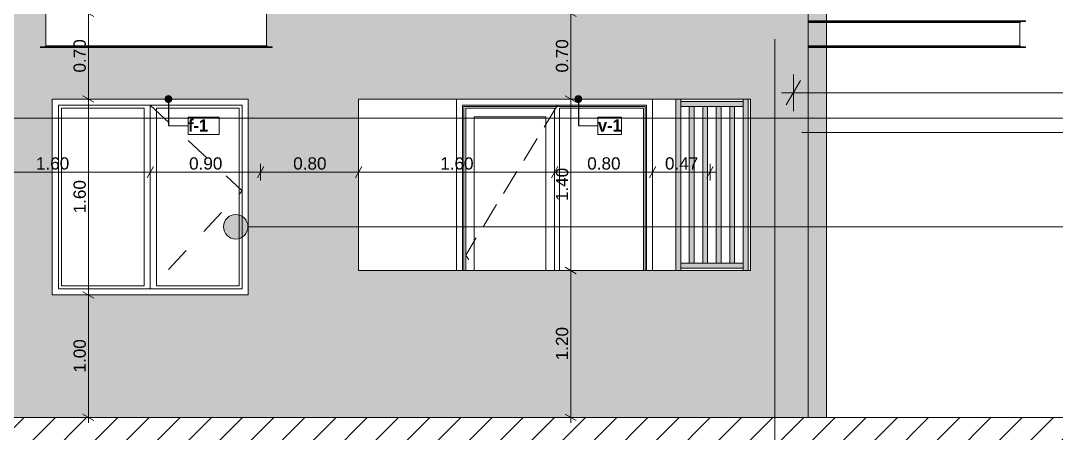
# Model space of a CAD drawing. Header units: millimetres. Extents: x 475206255 to 476720147, y 4620882299 to 4621447368.
# Drawn here: x 475510028 to 475518481, y 4621130315 to 4621133685 of the extents above; entities that cross this region are included whole.
import ezdxf

# ---------------------------------------------------------------- set-up
doc = ezdxf.new("R2010")
doc.units = ezdxf.units.MM
doc.header["$MEASUREMENT"] = 0
doc.set_wipeout_variables(frame=1)
doc.linetypes.add('Dashed', pattern=[423.333333, 211.666667, -211.666667])
doc.linetypes.add('Hidden Line', pattern=[317.5, 211.666667, -105.833333])
for name, color, linetype, lineweight in [('0_Pen_No__7_Pen_No__250', 7, 'Continuous', 0), ('2D Drafting - General_Pen_No__7_Pen_No__250', 7, 'Continuous', 0), ('2D Drafting - General_Pen_No__7_Pen_No__7', 7, 'Continuous', 0), ('Dimensioning - General_Pen_No__142', 142, 'Continuous', 0), ('New_2D Drafting - General_Pen_No__30_Pen_No__9_Pen_No__9_Pen_No__253', 252, 'Continuous', 0), ('New_2D Drafting - General_Pen_No__30_Pen_No__9_Pen_No__9_Pen_No__255', 255, 'Continuous', 0), ('New_2D Drafting - General_Pen_No__30_Pen_No__9_Pen_No__9_Pen_No__7', 7, 'Continuous', 0), ('New_Annotation - Label_Pen_No__1', 1, 'Continuous', 0), ('New_reg_nak_Pen_No__7', 7, 'Continuous', 0), ('New_Structural - Bearing_Pen_No__1', 1, 'Continuous', 0), ('Structural - Bearing_Pen_No__250', 7, 'Continuous', 0), ('Structural - Bearing_Pen_No__7', 7, 'Continuous', 0), ('Structural - Bearing_Pen_No__7_Pen_No__7_Pen_No__7', 7, 'Continuous', 0), ('zoma_Pen_No__1', 1, 'Continuous', 0), ('zoma_Pen_No__142', 142, 'Continuous', 0), ('zoma_Pen_No__5_Pen_No__142', 142, 'Continuous', 0), ('zoma_Pen_No__5_Pen_No__5_Pen_No__142', 142, 'Continuous', 0)]:
    doc.layers.add(name, color=color, linetype=linetype, lineweight=lineweight)
for name, color, linetype in [('Dimensioning - General', 7, 'Continuous'), ('zoma', 7, 'Continuous'), ('zoma_Pen_No__5', 7, 'Continuous')]:
    doc.layers.add(name, color=color, linetype=linetype)
doc.styles.add('GENERATED_STYLE_2', font='arial.ttf')
doc.styles.add('GENERATED_STYLE_5', font='')
doc.styles.get('GENERATED_STYLE_5').set_extended_font_data('Avaza', bold=True)
doc.linetypes.add('Break', pattern='A,0,[1,9.10.saxli 29.041.Shx,S=15.679026,R=0,X=0,Y=0],-1975.557214,0', length=1975.557214)
doc.dimstyles.new('GENERATED_STYLE__1', dxfattribs={"dimtxt": 100, "dimasz": 68.640772, "dimexe": 0.18, "dimexo": 0.0625, "dimgap": 0, "dimtad": 1, "dimlfac": 0.001, "dimzin": 0, "dimdsep": 46, "dimtxsty": 'GENERATED_STYLE_2', "dimblk": 'ARROWHEAD_2', "dimblk1": 'ARROWHEAD_2', "dimblk2": 'ARROWHEAD_2', "dimcen": 0.09, "dimse1": 1, "dimse2": 1, "dimclrd": 142, "dimclre": 142, "dimclrt": 142, "dimadec": 0, "dimazin": 0, "dimtfac": 1, "dimtdec": 4, "dimtmove": 0, "dimatfit": 3, "dimfxl": 1, "dimtolj": 1, "dimtzin": 0, "dimarcsym": 0})
doc.dimstyles.new('GENERATED_STYLE__13', dxfattribs={"dimtxt": 300, "dimasz": 152, "dimexe": 0.18, "dimexo": 3, "dimgap": 0, "dimtad": 1, "dimtih": 1, "dimtoh": 1, "dimlfac": 0.001, "dimzin": 0, "dimdsep": 46, "dimtxsty": 'GENERATED_STYLE_2', "dimblk": 'ARROWHEAD_2', "dimblk1": 'ARROWHEAD_2', "dimblk2": 'ARROWHEAD_2', "dimcen": 0.09, "dimclrd": 1, "dimclre": 1, "dimclrt": 1, "dimadec": 0, "dimazin": 0, "dimtfac": 1, "dimtdec": 4, "dimtmove": 0, "dimatfit": 3, "dimfxl": 1, "dimtolj": 1, "dimtzin": 0, "dimarcsym": 0})
doc.dimstyles.new('GENERATED_STYLE__18', dxfattribs={"dimtxt": 100, "dimasz": 68.640772, "dimexe": 0.18, "dimexo": 0.0625, "dimgap": 0, "dimtad": 1, "dimtih": 1, "dimtoh": 1, "dimlfac": 0.001, "dimzin": 0, "dimdsep": 46, "dimtxsty": 'GENERATED_STYLE_2', "dimblk": 'ARROWHEAD_2', "dimblk1": 'ARROWHEAD_2', "dimblk2": 'ARROWHEAD_2', "dimcen": 0.09, "dimse1": 1, "dimse2": 1, "dimclrd": 142, "dimclre": 142, "dimclrt": 142, "dimadec": 0, "dimazin": 0, "dimtfac": 1, "dimtdec": 4, "dimtmove": 0, "dimatfit": 3, "dimfxl": 1, "dimtolj": 1, "dimtzin": 0, "dimarcsym": 0})
doc.dimstyles.new('GENERATED_STYLE__3', dxfattribs={"dimtxt": 200, "dimasz": 64.421331, "dimexe": 0.18, "dimexo": 3, "dimgap": 0, "dimtad": 1, "dimtih": 1, "dimtoh": 1, "dimlfac": 0.001, "dimzin": 0, "dimdsep": 46, "dimtxsty": 'GENERATED_STYLE_2', "dimblk": 'ARROWHEAD_2', "dimblk1": 'ARROWHEAD_2', "dimblk2": 'ARROWHEAD_2', "dimcen": 0.09, "dimclrd": 142, "dimclre": 142, "dimclrt": 142, "dimadec": 0, "dimazin": 0, "dimtfac": 1, "dimtdec": 4, "dimtmove": 0, "dimatfit": 3, "dimfxl": 1, "dimtolj": 1, "dimtzin": 0, "dimarcsym": 0})
doc.dimstyles.new('GENERATED_STYLE__33', dxfattribs={"dimtxt": 0.18, "dimasz": 127.68, "dimexe": 0.18, "dimexo": 0.0625, "dimgap": 0, "dimtad": 0, "dimtih": 1, "dimtoh": 1, "dimdec": 4, "dimzin": 0, "dimdsep": 46, "dimcen": 0.09, "dimadec": 0, "dimazin": 0, "dimtfac": 1, "dimtdec": 4, "dimtmove": 0, "dimatfit": 3, "dimldrblk": 'ARROWHEAD_11', "dimfxl": 1, "dimtolj": 1, "dimtzin": 0, "dimarcsym": 0})

# ---------------------------------------------------------------- blocks, each defined once
blk = doc.blocks.new('*D1563', base_point=(475826095.8, 4621095193.2))
at = {"layer": 'zoma_Pen_No__142', "color": 142, "linetype": 'Continuous', "lineweight": 0, "transparency": 16777216}
for p, q in [((475509509.1, 4621128812.1), (475509460.2, 4621128727.4)), ((475509484.6, 4621128706.2), (475509484.6, 4621128833.3)), ((475509484.6, 4621128769.8), (475515984.6, 4621128769.8)), ((475516009.1, 4621128812.1), (475515960.2, 4621128727.4)), ((475515984.6, 4621128706.2), (475515984.6, 4621128833.3))]:
    blk.add_line(p, q, dxfattribs=at)
at = {"layer": 'zoma_Pen_No__142', "color": 142, "lineweight": 0, "transparency": 16777216, "char_height": 200, "attachment_point": 7, "style": 'GENERATED_STYLE_2'}
for s, insert in [('\\A1;{\\pql;\\fArial|b0|i0|c204|p0;\\W1.000000;6.50}', (475512467.7, 4621128809.8)), ('\\A1;{\\pql;\\fArial|b0|i0|c204|p0;\\W1.000000;0.40}', (475515426.3, 4621128809.8))]:
    blk.add_mtext(s, dxfattribs=dict(at, insert=insert))
blk = doc.blocks.new('ARROWHEAD_2')
at = {"color": 0, "linetype": 'Continuous', "lineweight": 0}
for p, q in [((-0.378, -0.655), (0.378, 0.655)), ((0, 0), (-1, 0))]:
    blk.add_line(p, q, dxfattribs=at)
blk = doc.blocks.new('*D1564', base_point=(475826095.8, 4621095193.2))
at = {"layer": 'zoma_Pen_No__142', "color": 142, "linetype": 'Continuous', "lineweight": 0, "transparency": 16777216}
for p, q in [((475516009.1, 4621128812.1), (475515960.2, 4621128727.4)), ((475515984.6, 4621128706.2), (475515984.6, 4621128833.3)), ((475515984.6, 4621128769.8), (475516384.6, 4621128769.8)), ((475516360.2, 4621128727.4), (475516409.1, 4621128812.1)), ((475516384.6, 4621128706.2), (475516384.6, 4621128833.3)), ((475516384.6, 4621128769.8), (475516426.1, 4621128769.8))]:
    blk.add_line(p, q, dxfattribs=at)
blk = doc.blocks.new('*D1576', base_point=(475826095.8, 4621095193.2))
at = {"layer": 'zoma_Pen_No__1', "color": 1, "linetype": 'Continuous', "lineweight": 0, "transparency": 16777216}
for p, q in [((475516334.8, 4621133246.8), (475516334.8, 4621132946.8)), ((475522275.7, 4621133246.8), (475522275.7, 4621132946.8)), ((475516392.6, 4621133196.8), (475516277.1, 4621132996.8)), ((475522218, 4621132996.8), (475522333.5, 4621133196.8)), ((475516334.8, 4621133096.8), (475516237, 4621133096.8)), ((475522275.7, 4621133096.8), (475516334.8, 4621133096.8)), ((475522373.5, 4621133096.8), (475522275.7, 4621133096.8))]:
    blk.add_line(p, q, dxfattribs=at)
at = {"layer": 'zoma_Pen_No__1', "color": 1, "lineweight": 0, "transparency": 16777216, "insert": (475518790.5, 4621133156.8), "char_height": 300, "attachment_point": 7, "style": 'GENERATED_STYLE_2'}
blk.add_mtext('\\A1;{\\pql;\\fArial|b0|i0|c204|p0;\\W1.000000;16.07}', dxfattribs=at)
blk = doc.blocks.new('ARROWHEAD_11')
at = {"color": 0, "linetype": 'Continuous', "lineweight": 0}
blk.add_line((0, 0), (-1, 0), dxfattribs=at)
at = {"color": 0, "linetype": 'Continuous', "lineweight": 0, "const_width": 0.25, "flags": 128}
blk.add_lwpolyline([(-0.125, 0, 1), (0.125, 0, 1)], format="xyb", close=True, dxfattribs=at)
blk = doc.blocks.new('Line_15', base_point=(475511782.5, 4621132001.9))
at = {"layer": 'zoma_Pen_No__5_Pen_No__142', "linetype": 'Continuous', "lineweight": 0}
blk.add_hatch(color=142, dxfattribs=at).paths.add_polyline_path([(475511682.5, 4621132001.9), (475511690.1, 4621131963.6), (475511711.8, 4621131931.1), (475511744.2, 4621131909.5), (475511782.5, 4621131901.9), (475511820.8, 4621131909.5), (475511853.2, 4621131931.1), (475511874.9, 4621131963.6), (475511882.5, 4621132001.9), (475511874.9, 4621132040.1), (475511853.2, 4621132072.6), (475511820.8, 4621132094.2), (475511782.5, 4621132101.9), (475511744.2, 4621132094.2), (475511711.8, 4621132072.6), (475511690.1, 4621132040.1)])
at = {"layer": 'zoma_Pen_No__5_Pen_No__142', "color": 142, "linetype": 'Continuous', "lineweight": 0}
blk.add_line((475511882.5, 4621132001.9), (475527310.1, 4621132001.9), dxfattribs=at)
blk.add_circle((475511782.5, 4621132001.9), 100, dxfattribs=at)
blk = doc.blocks.new('Line_27', base_point=(475492661.4, 4621132887.6))
at = {"layer": 'zoma_Pen_No__5_Pen_No__142', "color": 142, "linetype": 'Continuous', "lineweight": 0}
blk.add_line((475492761.4, 4621132887.6), (475520890.5, 4621132887.6), dxfattribs=at)
blk = doc.blocks.new('*D1995', base_point=(475826095.8, 4621095193.2))
at = {"layer": 'Dimensioning - General_Pen_No__142', "color": 142, "linetype": 'Continuous', "lineweight": 0, "transparency": 16777216}
for p, q in [((475515159.3, 4621132402.5), (475515211.5, 4621132492.8)), ((475515185.4, 4621132515.4), (475515185.4, 4621132380)), ((475515629, 4621132402.5), (475515681.1, 4621132492.8)), ((475515655, 4621132515.4), (475515655, 4621132380)), ((475515655, 4621132447.7), (475515185.4, 4621132447.7)), ((475515699.2, 4621132447.7), (475515655, 4621132447.7))]:
    blk.add_line(p, q, dxfattribs=at)
at = {"layer": 'Dimensioning - General_Pen_No__142', "color": 142, "lineweight": 0, "transparency": 16777216, "insert": (475515286.8, 4621132467.7), "char_height": 100, "attachment_point": 7, "style": 'GENERATED_STYLE_2'}
blk.add_mtext('\\A1;{\\pql;\\fArial|b0|i0|c204|p0;\\W1.000000;0.47}', dxfattribs=at)
blk = doc.blocks.new('*D1996', base_point=(475826095.8, 4621095193.2))
at = {"layer": 'Dimensioning - General_Pen_No__142', "color": 142, "linetype": 'Continuous', "lineweight": 0, "transparency": 16777216}
for p, q in [((475514359.7, 4621132402.5), (475514411.9, 4621132492.8)), ((475514385.8, 4621132515.4), (475514385.8, 4621132380)), ((475515159.3, 4621132402.5), (475515211.5, 4621132492.8)), ((475515185.4, 4621132515.4), (475515185.4, 4621132380)), ((475515185.4, 4621132447.7), (475514385.8, 4621132447.7))]:
    blk.add_line(p, q, dxfattribs=at)
at = {"layer": 'Dimensioning - General_Pen_No__142', "color": 142, "lineweight": 0, "transparency": 16777216, "insert": (475514652.1, 4621132467.7), "char_height": 100, "attachment_point": 7, "style": 'GENERATED_STYLE_2'}
blk.add_mtext('\\A1;{\\pql;\\fArial|b0|i0|c204|p0;\\W1.000000;0.80}', dxfattribs=at)
blk = doc.blocks.new('*D1997', base_point=(475826095.8, 4621095193.2))
at = {"layer": 'Dimensioning - General_Pen_No__142', "color": 142, "linetype": 'Continuous', "lineweight": 0, "transparency": 16777216}
for p, q in [((475514359.7, 4621132402.5), (475514411.9, 4621132492.8)), ((475514385.8, 4621132515.4), (475514385.8, 4621132380))]:
    blk.add_line(p, q, dxfattribs=at)
blk = doc.blocks.new('*D1998', base_point=(475826095.8, 4621095193.2))
at = {"layer": 'Dimensioning - General_Pen_No__142', "color": 142, "linetype": 'Continuous', "lineweight": 0, "transparency": 16777216}
for p, q in [((475514359.7, 4621132402.5), (475514411.9, 4621132492.8)), ((475514385.8, 4621132515.4), (475514385.8, 4621132380))]:
    blk.add_line(p, q, dxfattribs=at)
blk = doc.blocks.new('*D1999', base_point=(475826095.8, 4621095193.2))
at = {"layer": 'Dimensioning - General_Pen_No__142', "color": 142, "linetype": 'Continuous', "lineweight": 0, "transparency": 16777216}
for p, q in [((475512759.7, 4621132402.5), (475512811.9, 4621132492.8)), ((475512785.8, 4621132515.4), (475512785.8, 4621132380)), ((475514359.7, 4621132402.5), (475514411.9, 4621132492.8)), ((475514385.8, 4621132515.4), (475514385.8, 4621132380)), ((475514385.8, 4621132447.7), (475512785.8, 4621132447.7))]:
    blk.add_line(p, q, dxfattribs=at)
at = {"layer": 'Dimensioning - General_Pen_No__142', "color": 142, "lineweight": 0, "transparency": 16777216, "insert": (475513452.3, 4621132467.7), "char_height": 100, "attachment_point": 7, "style": 'GENERATED_STYLE_2'}
blk.add_mtext('\\A1;{\\pql;\\fArial|b0|i0|c204|p0;\\W1.000000;1.60}', dxfattribs=at)
blk = doc.blocks.new('*D2000', base_point=(475826095.8, 4621095193.2))
at = {"layer": 'Dimensioning - General_Pen_No__142', "color": 142, "linetype": 'Continuous', "lineweight": 0, "transparency": 16777216}
for p, q in [((475511959.3, 4621132402.5), (475512011.5, 4621132492.8)), ((475511985.4, 4621132515.4), (475511985.4, 4621132380)), ((475512759.7, 4621132402.5), (475512811.9, 4621132492.8)), ((475512785.8, 4621132515.4), (475512785.8, 4621132380)), ((475512785.8, 4621132447.7), (475511985.4, 4621132447.7))]:
    blk.add_line(p, q, dxfattribs=at)
at = {"layer": 'Dimensioning - General_Pen_No__142', "color": 142, "lineweight": 0, "transparency": 16777216, "insert": (475512252.1, 4621132467.7), "char_height": 100, "attachment_point": 7, "style": 'GENERATED_STYLE_2'}
blk.add_mtext('\\A1;{\\pql;\\fArial|b0|i0|c204|p0;\\W1.000000;0.80}', dxfattribs=at)
blk = doc.blocks.new('*D2001', base_point=(475826095.8, 4621095193.2))
at = {"layer": 'Dimensioning - General_Pen_No__142', "color": 142, "linetype": 'Continuous', "lineweight": 0, "transparency": 16777216}
for p, q in [((475511059.5, 4621132402.5), (475511111.6, 4621132492.8)), ((475511085.6, 4621132515.4), (475511085.6, 4621132380)), ((475511959.3, 4621132402.5), (475512011.5, 4621132492.8)), ((475511985.4, 4621132515.4), (475511985.4, 4621132380)), ((475511985.4, 4621132447.7), (475511085.6, 4621132447.7))]:
    blk.add_line(p, q, dxfattribs=at)
at = {"layer": 'Dimensioning - General_Pen_No__142', "color": 142, "lineweight": 0, "transparency": 16777216, "insert": (475511402, 4621132467.7), "char_height": 100, "attachment_point": 7, "style": 'GENERATED_STYLE_2'}
blk.add_mtext('\\A1;{\\pql;\\fArial|b0|i0|c204|p0;\\W1.000000;0.90}', dxfattribs=at)
blk = doc.blocks.new('*D2002', base_point=(475826095.8, 4621095193.2))
at = {"layer": 'Dimensioning - General_Pen_No__142', "color": 142, "linetype": 'Continuous', "lineweight": 0, "transparency": 16777216}
for p, q in [((475509459.5, 4621132402.5), (475509511.6, 4621132492.8)), ((475509485.6, 4621132515.4), (475509485.6, 4621132380)), ((475511059.5, 4621132402.5), (475511111.6, 4621132492.8)), ((475511085.6, 4621132515.4), (475511085.6, 4621132380)), ((475511085.6, 4621132447.7), (475509485.6, 4621132447.7))]:
    blk.add_line(p, q, dxfattribs=at)
at = {"layer": 'Dimensioning - General_Pen_No__142', "color": 142, "lineweight": 0, "transparency": 16777216, "insert": (475510152.1, 4621132467.7), "char_height": 100, "attachment_point": 7, "style": 'GENERATED_STYLE_2'}
blk.add_mtext('\\A1;{\\pql;\\fArial|b0|i0|c204|p0;\\W1.000000;1.60}', dxfattribs=at)
blk = doc.blocks.new('*D2016', base_point=(475826095.8, 4621095193.2))
at = {"layer": 'Dimensioning - General_Pen_No__142', "color": 142, "linetype": 'Continuous', "lineweight": 0, "transparency": 16777216}
for p, q in [((475514585.7, 4621131644.9), (475514450.2, 4621131644.9)), ((475514472.8, 4621131671), (475514563.1, 4621131618.8)), ((475514517.9, 4621130444.9), (475514517.9, 4621131644.9)), ((475514585.7, 4621130444.9), (475514450.2, 4621130444.9)), ((475514472.8, 4621130470.9), (475514563.1, 4621130418.8)), ((475514517.9, 4621130400.7), (475514517.9, 4621130444.9))]:
    blk.add_line(p, q, dxfattribs=at)
at = {"layer": 'Dimensioning - General_Pen_No__142', "color": 142, "lineweight": 0, "transparency": 16777216, "insert": (475514497.9, 4621130911.4), "char_height": 100, "attachment_point": 7, "rotation": 90, "style": 'GENERATED_STYLE_2'}
blk.add_mtext('\\A1;{\\pql;\\fArial|b0|i0|c204|p0;\\W1.000000;1.20}', dxfattribs=at)
blk = doc.blocks.new('*D2017', base_point=(475826095.8, 4621095193.2))
at = {"layer": 'Dimensioning - General_Pen_No__142', "color": 142, "linetype": 'Continuous', "lineweight": 0, "transparency": 16777216}
for p, q in [((475514472.8, 4621133071), (475514563.1, 4621133018.9)), ((475514585.7, 4621133044.9), (475514450.2, 4621133044.9)), ((475514517.9, 4621131644.9), (475514517.9, 4621133044.9)), ((475514585.7, 4621131644.9), (475514450.2, 4621131644.9)), ((475514472.8, 4621131671), (475514563.1, 4621131618.8))]:
    blk.add_line(p, q, dxfattribs=at)
at = {"layer": 'Dimensioning - General_Pen_No__142', "color": 142, "lineweight": 0, "transparency": 16777216, "insert": (475514497.9, 4621132211.4), "char_height": 100, "attachment_point": 7, "rotation": 90, "style": 'GENERATED_STYLE_2'}
blk.add_mtext('\\A1;{\\pql;\\fArial|b0|i0|c204|p0;\\W1.000000;1.40}', dxfattribs=at)
blk = doc.blocks.new('*D2018', base_point=(475826095.8, 4621095193.2))
at = {"layer": 'Dimensioning - General_Pen_No__142', "color": 142, "linetype": 'Continuous', "lineweight": 0, "transparency": 16777216}
for p, q in [((475514585.7, 4621133744.9), (475514450.2, 4621133744.9)), ((475514472.8, 4621133771), (475514563.1, 4621133718.8)), ((475514517.9, 4621133044.9), (475514517.9, 4621133744.9)), ((475514472.8, 4621133071), (475514563.1, 4621133018.9)), ((475514585.7, 4621133044.9), (475514450.2, 4621133044.9))]:
    blk.add_line(p, q, dxfattribs=at)
at = {"layer": 'Dimensioning - General_Pen_No__142', "color": 142, "lineweight": 0, "transparency": 16777216, "insert": (475514497.9, 4621133261.5), "char_height": 100, "attachment_point": 7, "rotation": 90, "style": 'GENERATED_STYLE_2'}
blk.add_mtext('\\A1;{\\pql;\\fArial|b0|i0|c204|p0;\\W1.000000;0.70}', dxfattribs=at)
blk = doc.blocks.new('*D2028', base_point=(475826095.8, 4621095193.2))
at = {"layer": 'Dimensioning - General_Pen_No__142', "color": 142, "linetype": 'Continuous', "lineweight": 0, "transparency": 16777216}
for p, q in [((475510535, 4621131471), (475510625.3, 4621131418.9)), ((475510647.9, 4621131444.9), (475510512.4, 4621131444.9)), ((475510580.2, 4621130444.9), (475510580.2, 4621131444.9)), ((475510647.9, 4621130444.9), (475510512.4, 4621130444.9)), ((475510535, 4621130470.9), (475510625.3, 4621130418.8)), ((475510580.2, 4621130400.7), (475510580.2, 4621130444.9))]:
    blk.add_line(p, q, dxfattribs=at)
at = {"layer": 'Dimensioning - General_Pen_No__142', "color": 142, "lineweight": 0, "transparency": 16777216, "insert": (475510560.2, 4621130811.4), "char_height": 100, "attachment_point": 7, "rotation": 90, "style": 'GENERATED_STYLE_2'}
blk.add_mtext('\\A1;{\\pql;\\fArial|b0|i0|c204|p0;\\W1.000000;1.00}', dxfattribs=at)
blk = doc.blocks.new('*D2029', base_point=(475826095.8, 4621095193.2))
at = {"layer": 'Dimensioning - General_Pen_No__142', "color": 142, "linetype": 'Continuous', "lineweight": 0, "transparency": 16777216}
for p, q in [((475510535, 4621133071), (475510625.3, 4621133018.9)), ((475510647.9, 4621133044.9), (475510512.4, 4621133044.9)), ((475510580.2, 4621131444.9), (475510580.2, 4621133044.9)), ((475510535, 4621131471), (475510625.3, 4621131418.9)), ((475510647.9, 4621131444.9), (475510512.4, 4621131444.9))]:
    blk.add_line(p, q, dxfattribs=at)
at = {"layer": 'Dimensioning - General_Pen_No__142', "color": 142, "lineweight": 0, "transparency": 16777216, "insert": (475510560.2, 4621132111.5), "char_height": 100, "attachment_point": 7, "rotation": 90, "style": 'GENERATED_STYLE_2'}
blk.add_mtext('\\A1;{\\pql;\\fArial|b0|i0|c204|p0;\\W1.000000;1.60}', dxfattribs=at)
blk = doc.blocks.new('*D2030', base_point=(475826095.8, 4621095193.2))
at = {"layer": 'Dimensioning - General_Pen_No__142', "color": 142, "linetype": 'Continuous', "lineweight": 0, "transparency": 16777216}
for p, q in [((475510647.9, 4621133744.9), (475510512.4, 4621133744.9)), ((475510535, 4621133771), (475510625.3, 4621133718.8)), ((475510580.2, 4621133044.9), (475510580.2, 4621133744.9)), ((475510535, 4621133071), (475510625.3, 4621133018.9)), ((475510647.9, 4621133044.9), (475510512.4, 4621133044.9))]:
    blk.add_line(p, q, dxfattribs=at)
at = {"layer": 'Dimensioning - General_Pen_No__142', "color": 142, "lineweight": 0, "transparency": 16777216, "insert": (475510560.2, 4621133261.5), "char_height": 100, "attachment_point": 7, "rotation": 90, "style": 'GENERATED_STYLE_2'}
blk.add_mtext('\\A1;{\\pql;\\fArial|b0|i0|c204|p0;\\W1.000000;0.70}', dxfattribs=at)

msp = doc.modelspace()

# ---------------------------------------------------------------- hatches: boundary and pattern name
at = {"layer": '2D Drafting - General_Pen_No__7_Pen_No__7', "linetype": 'Continuous', "lineweight": 0}
h = msp.add_hatch(dxfattribs=at)
h.set_pattern_fill('MASONRY_BLOCK', style=0, pattern_type=2)
h.set_pattern_definition([(45, (475826095.76, 4621095193.19), (-127.27922, 127.27922), [])])
h.paths.add_polyline_path([(475449374.287, 4621131944.872), (475461484.396, 4621131944.872), (475461484.396, 4621131944.832), (475467784.571, 4621131944.832), (475467784.571, 4621131944.872), (475474284.556, 4621131944.872), (475474284.556, 4621130944.854), (475482884.401, 4621130944.854), (475489184.576, 4621130944.854), (475489184.576, 4621130944.868), (475494884.439, 4621130944.868), (475494884.439, 4621129944.832), (475504284.406, 4621129944.832), (475510584.581, 4621129944.832), (475522512.228, 4621129944.832), (475522512.228, 4621130444.873), (475511084.581, 4621130444.873), (475503784.406, 4621130444.873), (475495384.805, 4621130444.873), (475495384.805, 4621131444.872), (475489684.576, 4621131444.873), (475482384.4, 4621131444.865), (475474784.453, 4621131444.865), (475474784.453, 4621132444.873), (475468284.571, 4621132444.873), (475460984.396, 4621132444.873), (475449374.287, 4621132444.873)])
at = {"layer": 'New_2D Drafting - General_Pen_No__30_Pen_No__9_Pen_No__9_Pen_No__253', "linetype": 'Continuous', "lineweight": 0}
h = msp.add_hatch(dxfattribs=at)
h.set_pattern_fill('BRICK___RUNNING_BOND', color=252, style=0, pattern_type=2)
h.set_pattern_definition([(0, (475826095.757, 4621095193.19), (0, 66.64), []), (90, (475826095.76, 4621095193.2), (-244.8, 0), [66.64, -66.64]), (90, (475826218.16, 4621095259.83), (-244.8, 0), [66.64, -66.64])])
h.paths.add_polyline_path([(475509484.934, 4621130444.873), (475516454.8, 4621130444.872), (475516454.8, 4621130544.872), (475516454.8, 4621133044.922), (475516454.813, 4621143744.467), (475509484.934, 4621143744.467)])
h.paths.add_polyline_path([(475510234.117, 4621136944.928), (475510335.151, 4621136944.928), (475510335.151, 4621139444.928), (475511935.151, 4621139444.928), (475511935.151, 4621136944.928), (475512034.117, 4621136944.928), (475512034.117, 4621136664.928), (475510234.117, 4621136664.928)], flags=0)
h.paths.add_polyline_path([(475510234.117, 4621133744.929), (475510335.151, 4621133744.929), (475510335.151, 4621136244.928), (475511935.151, 4621136244.929), (475511935.151, 4621133744.929), (475512034.117, 4621133744.929), (475512034.117, 4621133464.928), (475510234.117, 4621133464.928)], flags=0)
h.paths.add_polyline_path([(475512034.333, 4621139864.929), (475510234.332, 4621139864.929), (475510234.332, 4621140144.929), (475510335.151, 4621140144.929), (475510335.151, 4621142644.928), (475511935.151, 4621142644.928), (475511935.151, 4621140144.953), (475512034.333, 4621140144.953)], flags=0)
h.paths.add_polyline_path([(475510285.069, 4621133044.923), (475511335.364, 4621133044.922), (475511885.069, 4621133044.922), (475511885.069, 4621131444.923), (475510285.069, 4621131444.923)], flags=0)
h.paths.add_polyline_path([(475512784.934, 4621131644.895), (475512784.934, 4621133044.922), (475515984.934, 4621133044.922), (475515984.934, 4621131644.895)], flags=0)
h.paths.add_polyline_path([(475514335.393, 4621136944.94), (475514335.393, 4621139444.934), (475513435.393, 4621139444.934), (475513435.393, 4621136944.94)], flags=0)
h.paths.add_polyline_path([(475513435.393, 4621136244.934), (475513435.393, 4621133744.94), (475514335.393, 4621133744.94), (475514335.393, 4621136244.934)], flags=0)
h.paths.add_polyline_path([(475514335.393, 4621140144.935), (475513435.393, 4621140144.935), (475513435.393, 4621142644.934), (475514335.393, 4621142644.934)], flags=0)
at = {"layer": 'New_2D Drafting - General_Pen_No__30_Pen_No__9_Pen_No__9_Pen_No__255', "linetype": 'Continuous', "lineweight": 0}
for points in [[(475516454.813, 4621143044.622), (475516604.813, 4621143044.622), (475516604.8, 4621130444.873), (475516454.8, 4621130444.873)], [(475515414.922, 4621133044.921), (475515374.922, 4621133044.921), (475515374.922, 4621131644.926), (475515414.922, 4621131644.926)], [(475515924.922, 4621133024.932), (475515924.922, 4621132984.845), (475515414.922, 4621132984.845), (475515414.922, 4621133024.932)], [(475515524.922, 4621132984.845), (475515524.922, 4621131705.014), (475515484.922, 4621131705.014), (475515484.922, 4621132984.845)], [(475515634.922, 4621132984.845), (475515594.922, 4621132984.845), (475515594.922, 4621131705.014), (475515634.922, 4621131705.014)], [(475515744.922, 4621132984.845), (475515704.922, 4621132984.845), (475515704.922, 4621131705.014), (475515744.922, 4621131705.014)], [(475515854.922, 4621132984.845), (475515814.922, 4621132984.845), (475515814.922, 4621131705.014), (475515854.922, 4621131705.014)], [(475515964.922, 4621133044.921), (475515964.922, 4621131644.926), (475515924.922, 4621131644.926), (475515924.922, 4621133044.921)], [(475515924.922, 4621131705.014), (475515924.922, 4621131664.926), (475515414.922, 4621131664.926), (475515414.922, 4621131705.014)]]:
    msp.add_hatch(color=255, dxfattribs=at).paths.add_polyline_path(points)

# ---------------------------------------------------------------- linework, layer by layer
at = {"layer": '0_Pen_No__7_Pen_No__250', "color": 7, "linetype": 'Continuous', "lineweight": 0, "flags": 128}
msp.add_lwpolyline([(475511885.069, 4621133044.923), (475510285.069, 4621133044.923), (475510285.069, 4621131444.923), (475511885.069, 4621131444.923)], close=True, dxfattribs=at)
at = {"layer": '2D Drafting - General_Pen_No__7_Pen_No__250', "color": 7, "linetype": 'Dashed', "lineweight": 0, "flags": 128}
msp.add_lwpolyline([(475511084.693, 4621132995.519), (475511834.807, 4621132295.641), (475511085.009, 4621131494.923)], dxfattribs=at)
at = {"layer": '2D Drafting - General_Pen_No__7_Pen_No__250', "color": 7, "linetype": 'Continuous', "lineweight": 0, "flags": 128}
msp.add_lwpolyline([(475489184.576, 4621130944.868), (475494884.439, 4621130944.868), (475494884.439, 4621129944.832), (475504284.406, 4621129944.832), (475510584.581, 4621129944.832), (475522512.228, 4621129944.832), (475522512.228, 4621130444.873), (475511084.581, 4621130444.873), (475503784.406, 4621130444.873), (475495384.805, 4621130444.873), (475495384.805, 4621131444.872), (475489684.576, 4621131444.873), (475482384.4, 4621131444.865)], dxfattribs=at)
at = {"layer": '2D Drafting - General_Pen_No__7_Pen_No__7', "color": 7, "linetype": 'Continuous', "lineweight": 0, "flags": 128}
for points in [[(475513585.298, 4621133044.911), (475513585.293, 4621131644.895)], [(475515185.293, 4621131644.895), (475515185.298, 4621133044.906), (475513585.298, 4621133044.911)], [(475515135.293, 4621131644.895), (475515135.298, 4621132994.905), (475513635.298, 4621132994.91), (475513635.293, 4621131644.895)], [(475515125.293, 4621131644.895), (475515125.298, 4621132984.905), (475513645.298, 4621132984.91), (475513645.293, 4621131644.895)], [(475514385.295, 4621131644.895), (475514385.302, 4621132969.907), (475513660.298, 4621132969.91), (475513660.293, 4621131644.895)], [(475514315.293, 4621131644.895), (475514315.298, 4621132899.907), (475513730.298, 4621132899.909), (475513730.293, 4621131644.895)], [(475515110.293, 4621131644.895), (475515110.298, 4621132969.905), (475514425.298, 4621132969.907), (475514425.293, 4621131644.895)]]:
    msp.add_lwpolyline(points, dxfattribs=at)
at = {"layer": '2D Drafting - General_Pen_No__7_Pen_No__7', "color": 7, "linetype": 'Hidden Line', "lineweight": 0, "flags": 128}
msp.add_lwpolyline([(475514410.298, 4621132994.907), (475513660.294, 4621131770.787), (475513737.315, 4621131644.895)], dxfattribs=at)
at = {"layer": 'New_2D Drafting - General_Pen_No__30_Pen_No__9_Pen_No__9_Pen_No__7', "color": 7, "linetype": 'Continuous', "lineweight": 0, "flags": 128}
for points in [[(475509484.934, 4621130444.873), (475516454.8, 4621130444.872), (475516454.8, 4621130544.872), (475516454.8, 4621133044.922), (475516454.813, 4621143744.467), (475509484.934, 4621143744.467)], [(475516454.813, 4621143044.622), (475516604.813, 4621143044.622), (475516604.8, 4621130444.873), (475516454.8, 4621130444.873)], [(475510234.117, 4621133744.929), (475510335.151, 4621133744.929), (475510335.151, 4621136244.928), (475511935.151, 4621136244.929), (475511935.151, 4621133744.929), (475512034.117, 4621133744.929), (475512034.117, 4621133464.928), (475510234.117, 4621133464.928)], [(475510285.069, 4621133044.923), (475511335.364, 4621133044.922), (475511885.069, 4621133044.922), (475511885.069, 4621131444.923), (475510285.069, 4621131444.923)], [(475512784.934, 4621131644.895), (475512784.934, 4621133044.922), (475515984.934, 4621133044.922), (475515984.934, 4621131644.895)], [(475515414.922, 4621133044.921), (475515374.922, 4621133044.921), (475515374.922, 4621131644.926), (475515414.922, 4621131644.926)], [(475515924.922, 4621133024.932), (475515924.922, 4621132984.845), (475515414.922, 4621132984.845), (475515414.922, 4621133024.932)], [(475515524.922, 4621132984.845), (475515524.922, 4621131705.014), (475515484.922, 4621131705.014), (475515484.922, 4621132984.845)], [(475515634.922, 4621132984.845), (475515594.922, 4621132984.845), (475515594.922, 4621131705.014), (475515634.922, 4621131705.014)], [(475515744.922, 4621132984.845), (475515704.922, 4621132984.845), (475515704.922, 4621131705.014), (475515744.922, 4621131705.014)], [(475515854.922, 4621132984.845), (475515814.922, 4621132984.845), (475515814.922, 4621131705.014), (475515854.922, 4621131705.014)], [(475515964.922, 4621133044.921), (475515964.922, 4621131644.926), (475515924.922, 4621131644.926), (475515924.922, 4621133044.921)], [(475515924.922, 4621131705.014), (475515924.922, 4621131664.926), (475515414.922, 4621131664.926), (475515414.922, 4621131705.014)]]:
    msp.add_lwpolyline(points, close=True, dxfattribs=at)
at = {"layer": 'New_reg_nak_Pen_No__7', "color": 7, "linetype": 'Continuous', "lineweight": 0}
for p, q in [((475518184.72, 4621133684.952), (475518231.046, 4621133684.952)), ((475518184.72, 4621133464.952), (475518231.046, 4621133464.952))]:
    msp.add_line(p, q, dxfattribs=at)
at = {"layer": 'New_Structural - Bearing_Pen_No__1', "color": 1, "linetype": 'Break', "lineweight": 0}
msp.add_line((475522275.733, 4621132773.134), (475516404.732, 4621132772.983), dxfattribs=at)
at = {"layer": 'Structural - Bearing_Pen_No__250', "color": 7, "linetype": 'Continuous', "lineweight": 0}
for p, q in [((475510234.117, 4621133479.317), (475510234.117, 4621133730.527)), ((475512034.117, 4621133479.317), (475512034.117, 4621133730.527)), ((475510187.791, 4621133467.417), (475510188.191, 4621133468.948)), ((475510187.791, 4621133464.922), (475510187.791, 4621133467.417)), ((475512080.443, 4621133467.417), (475510187.791, 4621133467.417)), ((475512080.443, 4621133464.922), (475510187.791, 4621133464.922)), ((475510188.191, 4621133468.948), (475510189.329, 4621133470.246)), ((475510189.329, 4621133470.246), (475510191.032, 4621133471.113)), ((475510191.032, 4621133471.113), (475510192.254, 4621133471.372)), ((475510192.254, 4621133471.372), (475510229.655, 4621133475.362)), ((475512075.981, 4621133471.372), (475510192.254, 4621133471.372)), ((475510229.655, 4621133475.362), (475510230.877, 4621133475.622)), ((475512038.58, 4621133475.362), (475510229.655, 4621133475.362)), ((475510230.877, 4621133475.622), (475510232.58, 4621133476.489)), ((475510232.58, 4621133476.489), (475510233.718, 4621133477.787)), ((475510233.718, 4621133477.787), (475510234.117, 4621133479.317)), ((475512034.133, 4621133479.317), (475510234.117, 4621133479.317)), ((475512034.517, 4621133477.787), (475512034.117, 4621133479.317)), ((475512035.655, 4621133476.489), (475512034.517, 4621133477.787)), ((475512037.358, 4621133475.622), (475512035.655, 4621133476.489)), ((475512038.58, 4621133475.362), (475512037.358, 4621133475.622)), ((475512075.981, 4621133471.372), (475512038.58, 4621133475.362)), ((475512077.203, 4621133471.113), (475512075.981, 4621133471.372)), ((475512078.906, 4621133470.246), (475512077.203, 4621133471.113)), ((475512080.044, 4621133468.948), (475512078.906, 4621133470.246)), ((475512080.443, 4621133467.417), (475512080.044, 4621133468.948)), ((475512080.443, 4621133464.922), (475512080.443, 4621133467.417))]:
    msp.add_line(p, q, dxfattribs=at)
at = {"layer": 'Structural - Bearing_Pen_No__7', "color": 7, "linetype": 'Continuous', "lineweight": 0}
for p, q in [((475516454.771, 4621133684.952), (475518231.046, 4621133684.952)), ((475516454.771, 4621133682.457), (475518231.046, 4621133682.457)), ((475516454.771, 4621133678.502), (475518226.584, 4621133678.502)), ((475516454.771, 4621133674.512), (475518189.183, 4621133674.512)), ((475516454.771, 4621133670.557), (475518184.72, 4621133670.557)), ((475518184.72, 4621133670.627), (475518185.12, 4621133672.158)), ((475518184.72, 4621133479.417), (475518184.72, 4621133670.627)), ((475518185.12, 4621133672.158), (475518186.258, 4621133673.456)), ((475518186.258, 4621133673.456), (475518187.961, 4621133674.323)), ((475518187.961, 4621133674.323), (475518189.183, 4621133674.582)), ((475518189.183, 4621133674.582), (475518226.584, 4621133678.572)), ((475518226.584, 4621133678.572), (475518227.806, 4621133678.832)), ((475518227.806, 4621133678.832), (475518229.509, 4621133679.699)), ((475518229.509, 4621133679.699), (475518230.647, 4621133680.997)), ((475518230.647, 4621133680.997), (475518231.046, 4621133682.527)), ((475518231.046, 4621133682.527), (475518231.046, 4621133685.022)), ((475516454.773, 4621133479.347), (475518184.72, 4621133479.347)), ((475516454.773, 4621133475.392), (475518189.183, 4621133475.392)), ((475516454.773, 4621133471.402), (475518226.584, 4621133471.402)), ((475516454.773, 4621133467.447), (475518231.046, 4621133467.447)), ((475516454.773, 4621133464.952), (475518231.046, 4621133464.952)), ((475518185.12, 4621133477.886), (475518184.72, 4621133479.417)), ((475518186.258, 4621133476.589), (475518185.12, 4621133477.886)), ((475518187.961, 4621133475.722), (475518186.258, 4621133476.589)), ((475518189.183, 4621133475.462), (475518187.961, 4621133475.722)), ((475518226.584, 4621133471.472), (475518189.183, 4621133475.462)), ((475518227.806, 4621133471.213), (475518226.584, 4621133471.472)), ((475518229.509, 4621133470.346), (475518227.806, 4621133471.213)), ((475518230.647, 4621133469.048), (475518229.509, 4621133470.346)), ((475518231.046, 4621133467.517), (475518230.647, 4621133469.048)), ((475518231.046, 4621133465.022), (475518231.046, 4621133467.517))]:
    msp.add_line(p, q, dxfattribs=at)
at = {"layer": 'Structural - Bearing_Pen_No__7_Pen_No__7_Pen_No__7', "color": 7, "linetype": 'Continuous', "lineweight": 0}
for p, q in [((475511834.743, 4621132994.923), (475510335.263, 4621132994.923)), ((475510335.275, 4621132994.923), (475510335.275, 4621131494.923)), ((475511085.068, 4621132994.923), (475511085.068, 4621132969.873)), ((475511834.743, 4621131494.923), (475511834.743, 4621132994.923)), ((475510360.275, 4621132969.923), (475511035.068, 4621132969.923)), ((475510360.275, 4621131519.923), (475510360.275, 4621132969.923)), ((475511035.068, 4621132969.923), (475511035.068, 4621131519.923)), ((475511085.068, 4621132969.873), (475511085.009, 4621131494.923)), ((475511135.073, 4621132969.923), (475511809.743, 4621132969.923)), ((475511135.073, 4621131519.923), (475511135.073, 4621132969.923)), ((475511809.743, 4621132969.923), (475511809.743, 4621131519.923)), ((475510335.275, 4621131494.923), (475511834.743, 4621131494.923)), ((475511035.068, 4621131519.923), (475510360.275, 4621131519.923)), ((475511809.743, 4621131519.923), (475511135.073, 4621131519.923))]:
    msp.add_line(p, q, dxfattribs=at)
at = {"layer": 'zoma_Pen_No__5_Pen_No__5_Pen_No__142', "color": 142, "linetype": 'Continuous', "lineweight": 0}
msp.add_line((475516184.643, 4621133533.543), (475516184.643, 4621127250.828), dxfattribs=at)

# ---------------------------------------------------------------- block references
at = {"layer": 'zoma_Pen_No__5', "color": 142, "linetype": 'Continuous', "lineweight": 0}
msp.add_blockref('Line_15', (475511782.485, 4621132001.851), dxfattribs=at)

# ---------------------------------------------------------------- dimensions: what is measured, and where the dimension line sits
at = {"layer": 'Dimensioning - General', "color": 142, "linetype": 'Continuous', "lineweight": 0}
for base, p1, p2, picture, middle in [((475510580.17, 4621133744.915), (475513333.185, 4621133044.923), (475513433.121, 4621133744.915), '*D2030', (475510510.17, 4621133390.917)), ((475514517.948, 4621133744.915), (475513333.185, 4621133044.923), (475513433.121, 4621133744.915), '*D2018', (475514447.948, 4621133390.917)), ((475514517.948, 4621133044.923), (475513286.114, 4621131644.896), (475513333.185, 4621133044.923), '*D2017', (475514447.948, 4621132340.907)), ((475514517.948, 4621131644.896), (475513286.114, 4621130444.873), (475513286.114, 4621131644.896), '*D2016', (475514447.948, 4621131040.882)), ((475510580.17, 4621131444.923), (475513286.114, 4621130444.873), (475510285.069, 4621131444.923), '*D2028', (475510510.17, 4621130940.896))]:
    dim = msp.add_linear_dim(base=base, p1=p1, p2=p2, angle=90, dimstyle='GENERATED_STYLE__1', dxfattribs=at)
    dim.commit()
    dim.dimension.update_dxf_attribs({"geometry": picture, "text_midpoint": middle, "dimtype": 160, "text_rotation": 90})
for base, p1, p2, picture, middle in [((475511985.416, 4621132447.689), (475512785.78, 4621133021.229), (475511985.416, 4621132967.182), '*D2000', (475512381.596, 4621132517.689)), ((475512785.78, 4621132447.689), (475514385.78, 4621133044.906), (475512785.78, 4621133021.229), '*D1999', (475513581.778, 4621132517.689)), ((475514385.779779613, 4621132447.688909531), (475514385.779779613, 4621132447.688909531), (475514385.779779613, 4621133044.9055233), '*D1998', (475514381.777794421, 4621132517.688909531)), ((475515185.416, 4621132447.689), (475515655.036, 4621132447.689), (475515185.416, 4621133044.923), '*D1995', (475515416.224, 4621132517.689)), ((475509485.551, 4621132447.689), (475511085.551, 4621132694.311), (475509485.551, 4621132741.381), '*D2002', (475510281.549, 4621132517.689)), ((475514385.779779613, 4621132447.688909531), (475514385.779779613, 4621132447.688909531), (475514385.779779613, 4621132447.688909531), '*D1997', (475514381.777794421, 4621132517.688909531))]:
    dim = msp.add_linear_dim(base=base, p1=p1, p2=p2, angle=180, dimstyle='GENERATED_STYLE__18', dxfattribs=at)
    dim.commit()
    dim.dimension.update_dxf_attribs({"geometry": picture, "text_midpoint": middle, "dimtype": 160})
at = {"layer": 'zoma', "color": 142, "linetype": 'Continuous', "lineweight": 0}
for base, p1, p2, picture, middle in [((475515984.643, 4621128769.757), (475509484.643, 4621181335.422), (475515984.643, 4621180935.422), '*D1563', (475512726.639, 4621128909.757)), ((475516384.643, 4621128769.757), (475515984.643, 4621180935.422), (475516384.643, 4621178658.979), '*D1564', (475515685.222, 4621128909.757))]:
    dim = msp.add_linear_dim(base=base, p1=p1, p2=p2, dimstyle='GENERATED_STYLE__3', dxfattribs=at)
    dim.commit()
    dim.dimension.update_dxf_attribs({"geometry": picture, "text_midpoint": middle, "dimtype": 160})
at = {"layer": 'zoma', "color": 1, "linetype": 'Continuous', "lineweight": 0}
dim = msp.add_linear_dim(base=(475516334.831, 4621133096.829), p1=(475522275.726, 4621137282.226), p2=(475516334.831, 4621130445.14), angle=180, text='16.07', dimstyle='GENERATED_STYLE__13', dxfattribs=at)
dim.commit()
dim.dimension.update_dxf_attribs({"geometry": '*D1576', "text_midpoint": (475519293.019, 4621133306.829), "dimtype": 160})

# ---------------------------------------------------------------- next in the draw order: wipeouts: each hides what was drawn before it
at = {"color": 1, "linetype": 'Continuous', "lineweight": 0, "ltscale": 23227666506.31983}
msp.add_wipeout([(475511393.665, 4621132756.142), (475511647.784, 4621132756.142), (475511647.784, 4621132897.319), (475511393.665, 4621132897.319)], dxfattribs=at).dxf.layer = 'New_Annotation - Label_Pen_No__1'
at = {"color": 1, "linetype": 'Continuous', "lineweight": 0, "ltscale": 23227668206.44127}
msp.add_wipeout([(475514740.011, 4621132756.142), (475514932.952, 4621132756.142), (475514932.952, 4621132897.319), (475514740.011, 4621132897.319)], dxfattribs=at).dxf.layer = 'New_Annotation - Label_Pen_No__1'

# ---------------------------------------------------------------- next in the draw order: linework, layer by layer
at = {"layer": 'New_Annotation - Label_Pen_No__1', "color": 1, "linetype": 'Continuous', "lineweight": 0, "flags": 128}
for points in [[(475511393.665, 4621132756.142), (475511647.784, 4621132756.142), (475511647.784, 4621132897.319), (475511393.665, 4621132897.319), (475511393.665, 4621132756.142)], [(475514740.011, 4621132756.142), (475514932.952, 4621132756.142), (475514932.952, 4621132897.319), (475514740.011, 4621132897.319), (475514740.011, 4621132756.142)]]:
    msp.add_lwpolyline(points, close=True, dxfattribs=at)

# ---------------------------------------------------------------- next in the draw order: block references
at = {"layer": 'zoma_Pen_No__5', "color": 142, "linetype": 'Continuous', "lineweight": 0}
msp.add_blockref('Line_27', (475492661.426, 4621132887.555), dxfattribs=at)

# ---------------------------------------------------------------- next in the draw order: texts
at = {"layer": 'New_Annotation - Label_Pen_No__1', "color": 1, "linetype": 'Continuous', "lineweight": 0, "char_height": 100, "attachment_point": 4, "style": 'GENERATED_STYLE_5'}
for s, insert in [('\\A1;{\\pql;\\fAvaza|b1|i0|c0|p0;\\W1.000000;f-\\fAvaza|b1|i0|c0|p0;\\W1.000000;1}', (475511393.665, 4621132829.201)), ('\\A1;{\\pql;\\fAvaza|b1|i0|c0|p0;\\W1.000000;v\\fAvaza|b1|i0|c0|p0;\\W1.000000;-\\fAvaza|b1|i0|c0|p0;\\W1.000000;1}', (475514740.011, 4621132829.545))]:
    msp.add_mtext(s, dxfattribs=dict(at, insert=insert))

# ---------------------------------------------------------------- next in the draw order: dimensions: what is measured, and where the dimension line sits
at = {"layer": 'Dimensioning - General', "color": 142, "linetype": 'Continuous', "lineweight": 0}
dim = msp.add_linear_dim(base=(475510580.17, 4621133044.923), p1=(475510285.069, 4621131444.923), p2=(475513333.185, 4621133044.923), angle=90, dimstyle='GENERATED_STYLE__1', dxfattribs=at)
dim.commit()
dim.dimension.update_dxf_attribs({"geometry": '*D2029', "text_midpoint": (475510510.17, 4621132240.921), "dimtype": 160, "text_rotation": 90})
for base, p1, p2, picture, middle in [((475514385.78, 4621132447.689), (475515185.416, 4621133044.923), (475514385.78, 4621132447.689), '*D1996', (475514781.596, 4621132517.689)), ((475511085.551, 4621132447.689), (475511985.416, 4621132967.182), (475511085.551, 4621132694.311), '*D2001', (475511531.481, 4621132517.689))]:
    dim = msp.add_linear_dim(base=base, p1=p1, p2=p2, angle=180, dimstyle='GENERATED_STYLE__18', dxfattribs=at)
    dim.commit()
    dim.dimension.update_dxf_attribs({"geometry": picture, "text_midpoint": middle, "dimtype": 160})

# ---------------------------------------------------------------- next in the draw order: leaders
at = {"layer": 'New_Annotation - Label_Pen_No__1', "color": 1, "linetype": 'Continuous', "lineweight": 0, "annotation_type": 0, "has_hookline": 1, "hookline_direction": 0}
for points, text_width in [([(475511233.381, 4621133044.923), (475511233.381, 4621132829.201), (475511393.665, 4621132826.731)], 239.073), ([(475514579.727, 4621133044.922), (475514579.727, 4621132829.545), (475514740.011, 4621132826.73)], 172.973)]:
    msp.add_leader(points, dimstyle='GENERATED_STYLE__33', dxfattribs=dict(at, text_width=text_width))

doc.saveas('drawing.dxf')
